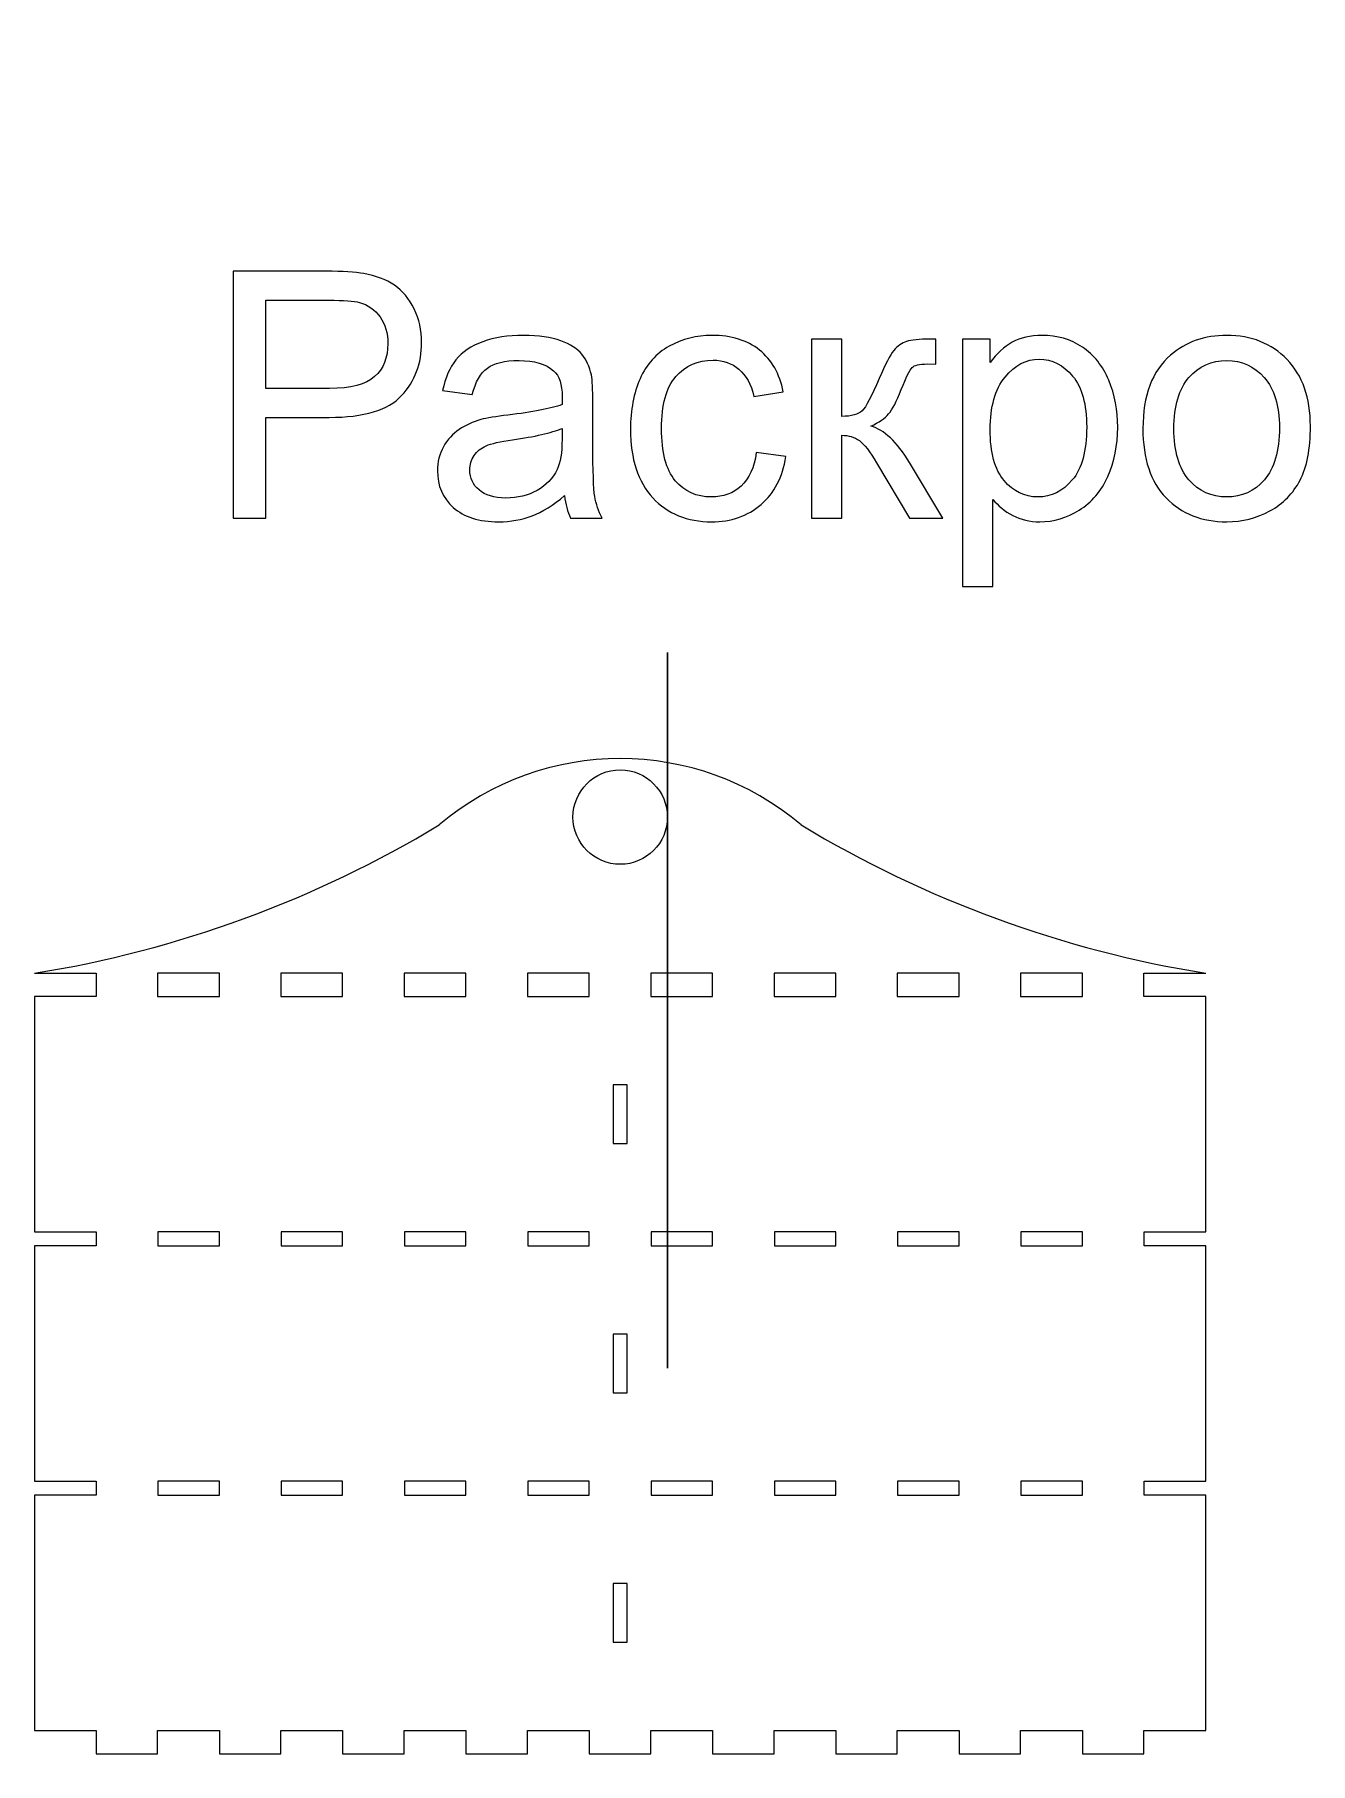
# Model space of a CAD drawing. Header units: centimetres. Extents: x -298 to 0, y -88 to 63.
# Drawn here: x -63.53 to -30.85, y 18.63 to 62.92 of the extents above; entities that cross this region are included whole.
import ezdxf

# ---------------------------------------------------------------- set-up
doc = ezdxf.new("R2010")
doc.units = ezdxf.units.CM
doc.header["$MEASUREMENT"] = 0
doc.layers.add('layer 1', color=7, linetype='Continuous')

msp = doc.modelspace()

# ---------------------------------------------------------------- linework, layer by layer
at = {"layer": 'layer 1', "lineweight": 15}
msp.add_open_spline([(-47.31915, 42.87031), (-47.31915, 43.53857), (-47.86088, 44.08031), (-48.52915, 44.08031), (-48.52915, 44.08031), (-49.19741, 44.08031), (-49.73915, 43.53858), (-49.73915, 42.87031), (-49.73915, 42.87031), (-49.73915, 42.20205), (-49.19742, 41.66031), (-48.52915, 41.66031), (-48.52915, 41.66031), (-47.86089, 41.66031), (-47.31915, 42.20204), (-47.31915, 42.8703), (-47.31915, 62.9181), (-47.31915, 2.77471), (-47.31915, 42.87031)], degree=3, knots=[0, 0, 0, 0, 0.2, 0.2, 0.2, 0.2, 0.4, 0.4, 0.4, 0.4, 0.6, 0.6, 0.6, 0.6, 1, 1, 1, 1.00001, 1.00001, 1.00001, 1.00001], dxfattribs=at)
at = {"layer": 'layer 1', "color": 250}
for points, knots in [([(-58.44427, 50.53291), (-58.44427, 50.53291), (-58.44427, 56.85387), (-58.44427, 56.85387), (-58.44427, 56.85387), (-58.44427, 56.85387), (-56.05773, 56.85387), (-56.05773, 56.85387), (-56.05773, 56.85387), (-55.63839, 56.85387), (-55.31764, 56.83327), (-55.09546, 56.79354), (-55.09546, 56.79354), (-54.785, 56.74204), (-54.52457, 56.64346), (-54.31417, 56.49927), (-54.31417, 56.49927), (-54.10377, 56.3536), (-53.93456, 56.15056), (-53.80655, 55.89013), (-53.80655, 55.89013), (-53.67854, 55.6297), (-53.61527, 55.34278), (-53.61527, 55.02938), (-53.61527, 55.02938), (-53.61527, 54.49381), (-53.78595, 54.03916), (-54.12878, 53.66837), (-54.12878, 53.66837), (-54.47013, 53.29612), (-55.08958, 53.11073), (-55.98416, 53.11073), (-55.98416, 53.11073), (-55.98416, 53.11073), (-57.6056, 53.11073), (-57.6056, 53.11073), (-57.6056, 53.11073), (-57.6056, 53.11073), (-57.6056, 50.53291), (-57.6056, 50.53291), (-57.6056, 50.53291), (-57.6056, 50.53291), (-58.44427, 50.53291), (-58.44427, 50.53291)], [0, 0, 0, 0, 0.08333333, 0.08333333, 0.08333333, 0.08333333, 0.16666667, 0.16666667, 0.16666667, 0.16666667, 0.25, 0.25, 0.25, 0.25, 0.33333333, 0.33333333, 0.33333333, 0.33333333, 0.41666667, 0.41666667, 0.41666667, 0.41666667, 0.5, 0.5, 0.5, 0.5, 0.58333333, 0.58333333, 0.58333333, 0.58333333, 0.66666667, 0.66666667, 0.66666667, 0.66666667, 0.75, 0.75, 0.75, 0.75, 0.83333333, 0.83333333, 0.83333333, 0.83333333, 1, 1, 1, 1]), ([(-57.6056, 53.85229), (-57.6056, 53.85229), (-55.97239, 53.85229), (-55.97239, 53.85229), (-55.97239, 53.85229), (-55.43093, 53.85229), (-55.04838, 53.95235), (-54.82032, 54.15392), (-54.82032, 54.15392), (-54.59373, 54.3555), (-54.48043, 54.638), (-54.48043, 55.00437), (-54.48043, 55.00437), (-54.48043, 55.26774), (-54.54664, 55.49433), (-54.68054, 55.68266), (-54.68054, 55.68266), (-54.81443, 55.871), (-54.99099, 55.99606), (-55.20876, 56.05639), (-55.20876, 56.05639), (-55.35001, 56.09317), (-55.61044, 56.1123), (-55.98858, 56.1123), (-55.98858, 56.1123), (-55.98858, 56.1123), (-57.6056, 56.1123), (-57.6056, 56.1123), (-57.6056, 56.1123), (-57.6056, 56.1123), (-57.6056, 53.85229), (-57.6056, 53.85229)], [0, 0, 0, 0, 0.11111111, 0.11111111, 0.11111111, 0.11111111, 0.22222222, 0.22222222, 0.22222222, 0.22222222, 0.33333333, 0.33333333, 0.33333333, 0.33333333, 0.44444444, 0.44444444, 0.44444444, 0.44444444, 0.55555556, 0.55555556, 0.55555556, 0.55555556, 0.66666667, 0.66666667, 0.66666667, 0.66666667, 0.77777778, 0.77777778, 0.77777778, 0.77777778, 1, 1, 1, 1]), ([(-49.95306, 51.10674), (-50.24145, 50.86102), (-50.51953, 50.68887), (-50.78585, 50.58735), (-50.78585, 50.58735), (-51.05216, 50.48583), (-51.33761, 50.4358), (-51.64365, 50.4358), (-51.64365, 50.4358), (-52.14685, 50.4358), (-52.53382, 50.55792), (-52.80455, 50.80364), (-52.80455, 50.80364), (-53.07528, 51.04789), (-53.21065, 51.36128), (-53.21065, 51.74237), (-53.21065, 51.74237), (-53.21065, 51.96601), (-53.15915, 52.17053), (-53.05763, 52.35592), (-53.05763, 52.35592), (-52.95463, 52.54131), (-52.82074, 52.68845), (-52.65594, 52.80027), (-52.65594, 52.80027), (-52.48968, 52.9121), (-52.30429, 52.99744), (-52.09683, 53.05482), (-52.09683, 53.05482), (-51.94381, 53.09454), (-51.7128, 53.1328), (-51.40529, 53.17106), (-51.40529, 53.17106), (-50.77849, 53.24462), (-50.31501, 53.33438), (-50.01927, 53.43737), (-50.01927, 53.43737), (-50.01633, 53.54331), (-50.01486, 53.61099), (-50.01486, 53.63895), (-50.01486, 53.63895), (-50.01486, 53.95382), (-50.08842, 54.17599), (-50.23556, 54.30547), (-50.23556, 54.30547), (-50.43419, 54.48056), (-50.72994, 54.56737), (-51.12132, 54.56737), (-51.12132, 54.56737), (-51.48769, 54.56737), (-51.75842, 54.50263), (-51.93204, 54.37463), (-51.93204, 54.37463), (-52.10713, 54.24662), (-52.23514, 54.02003), (-52.319, 53.69339), (-52.319, 53.69339), (-52.319, 53.69339), (-53.07822, 53.79933), (-53.07822, 53.79933), (-53.07822, 53.79933), (-53.00907, 54.1245), (-52.89578, 54.38787), (-52.73687, 54.58797), (-52.73687, 54.58797), (-52.57796, 54.78808), (-52.34843, 54.9411), (-52.04827, 55.04998), (-52.04827, 55.04998), (-51.74959, 55.15739), (-51.40088, 55.21183), (-51.00655, 55.21183), (-51.00655, 55.21183), (-50.61517, 55.21183), (-50.29589, 55.16622), (-50.05017, 55.07352), (-50.05017, 55.07352), (-49.80592, 54.98083), (-49.62495, 54.86606), (-49.51018, 54.72628), (-49.51018, 54.72628), (-49.39541, 54.5865), (-49.31449, 54.40994), (-49.26741, 54.19659), (-49.26741, 54.19659), (-49.24239, 54.06417), (-49.22915, 53.82581), (-49.22915, 53.48298), (-49.22915, 53.48298), (-49.22915, 53.48298), (-49.22915, 52.45303), (-49.22915, 52.45303), (-49.22915, 52.45303), (-49.22915, 51.73354), (-49.21297, 51.27889), (-49.1806, 51.08614), (-49.1806, 51.08614), (-49.1497, 50.89339), (-49.08496, 50.70947), (-48.99079, 50.53291), (-48.99079, 50.53291), (-48.99079, 50.53291), (-49.80298, 50.53291), (-49.80298, 50.53291), (-49.80298, 50.53291), (-49.88096, 50.69623), (-49.93099, 50.88751), (-49.95306, 51.10674)], [0, 0, 0, 0, 0.03571429, 0.03571429, 0.03571429, 0.03571429, 0.07142857, 0.07142857, 0.07142857, 0.07142857, 0.10714286, 0.10714286, 0.10714286, 0.10714286, 0.14285714, 0.14285714, 0.14285714, 0.14285714, 0.17857143, 0.17857143, 0.17857143, 0.17857143, 0.21428571, 0.21428571, 0.21428571, 0.21428571, 0.25, 0.25, 0.25, 0.25, 0.28571429, 0.28571429, 0.28571429, 0.28571429, 0.32142857, 0.32142857, 0.32142857, 0.32142857, 0.35714286, 0.35714286, 0.35714286, 0.35714286, 0.39285714, 0.39285714, 0.39285714, 0.39285714, 0.42857143, 0.42857143, 0.42857143, 0.42857143, 0.46428571, 0.46428571, 0.46428571, 0.46428571, 0.5, 0.5, 0.5, 0.5, 0.53571429, 0.53571429, 0.53571429, 0.53571429, 0.57142857, 0.57142857, 0.57142857, 0.57142857, 0.60714286, 0.60714286, 0.60714286, 0.60714286, 0.64285714, 0.64285714, 0.64285714, 0.64285714, 0.67857143, 0.67857143, 0.67857143, 0.67857143, 0.71428571, 0.71428571, 0.71428571, 0.71428571, 0.75, 0.75, 0.75, 0.75, 0.78571429, 0.78571429, 0.78571429, 0.78571429, 0.82142857, 0.82142857, 0.82142857, 0.82142857, 0.85714286, 0.85714286, 0.85714286, 0.85714286, 0.89285714, 0.89285714, 0.89285714, 0.89285714, 0.92857143, 0.92857143, 0.92857143, 0.92857143, 1, 1, 1, 1]), ([(-45.04314, 52.21026), (-45.04314, 52.21026), (-44.28392, 52.10432), (-44.28392, 52.10432), (-44.28392, 52.10432), (-44.36779, 51.58199), (-44.57966, 51.17442), (-44.92249, 50.87868), (-44.92249, 50.87868), (-45.26531, 50.58294), (-45.68759, 50.4358), (-46.18638, 50.4358), (-46.18638, 50.4358), (-46.81171, 50.4358), (-47.31492, 50.64032), (-47.69453, 51.04936), (-47.69453, 51.04936), (-48.07561, 51.45839), (-48.26541, 52.04399), (-48.26541, 52.80616), (-48.26541, 52.80616), (-48.26541, 53.30053), (-48.18302, 53.73164), (-48.0197, 54.10243), (-48.0197, 54.10243), (-47.85638, 54.47174), (-47.60772, 54.74982), (-47.27225, 54.93374), (-47.27225, 54.93374), (-46.93825, 55.11913), (-46.57482, 55.21183), (-46.1805, 55.21183), (-46.1805, 55.21183), (-45.68465, 55.21183), (-45.27709, 55.08676), (-44.96221, 54.83516), (-44.96221, 54.83516), (-44.64587, 54.58356), (-44.44283, 54.22602), (-44.35454, 53.76401), (-44.35454, 53.76401), (-44.35454, 53.76401), (-45.10494, 53.64925), (-45.10494, 53.64925), (-45.10494, 53.64925), (-45.17703, 53.95676), (-45.30357, 54.18776), (-45.48749, 54.34373), (-45.48749, 54.34373), (-45.66994, 54.49822), (-45.89064, 54.5762), (-46.1496, 54.5762), (-46.1496, 54.5762), (-46.54098, 54.5762), (-46.8588, 54.43642), (-47.10451, 54.15687), (-47.10451, 54.15687), (-47.34876, 53.87584), (-47.47088, 53.43443), (-47.47088, 52.82823), (-47.47088, 52.82823), (-47.47088, 52.2132), (-47.35317, 51.76738), (-47.11775, 51.48929), (-47.11775, 51.48929), (-46.88087, 51.21121), (-46.57335, 51.07143), (-46.19521, 51.07143), (-46.19521, 51.07143), (-45.88917, 51.07143), (-45.63463, 51.16412), (-45.43158, 51.35099), (-45.43158, 51.35099), (-45.22706, 51.53638), (-45.09758, 51.82329), (-45.04314, 52.21026)], [0, 0, 0, 0, 0.05, 0.05, 0.05, 0.05, 0.1, 0.1, 0.1, 0.1, 0.15, 0.15, 0.15, 0.15, 0.2, 0.2, 0.2, 0.2, 0.25, 0.25, 0.25, 0.25, 0.3, 0.3, 0.3, 0.3, 0.35, 0.35, 0.35, 0.35, 0.4, 0.4, 0.4, 0.4, 0.45, 0.45, 0.45, 0.45, 0.5, 0.5, 0.5, 0.5, 0.55, 0.55, 0.55, 0.55, 0.6, 0.6, 0.6, 0.6, 0.65, 0.65, 0.65, 0.65, 0.7, 0.7, 0.7, 0.7, 0.75, 0.75, 0.75, 0.75, 0.8, 0.8, 0.8, 0.8, 0.85, 0.85, 0.85, 0.85, 0.9, 0.9, 0.9, 0.9, 1, 1, 1, 1]), ([(-43.63064, 55.11472), (-43.63064, 55.11472), (-42.85376, 55.11472), (-42.85376, 55.11472), (-42.85376, 55.11472), (-42.85376, 55.11472), (-42.85376, 53.13721), (-42.85376, 53.13721), (-42.85376, 53.13721), (-42.60657, 53.13721), (-42.43295, 53.1843), (-42.3329, 53.27994), (-42.3329, 53.27994), (-42.23432, 53.3741), (-42.08866, 53.64925), (-41.89444, 54.10684), (-41.89444, 54.10684), (-41.74142, 54.46879), (-41.61782, 54.70715), (-41.52366, 54.82192), (-41.52366, 54.82192), (-41.42802, 54.93669), (-41.31914, 55.01467), (-41.19554, 55.05439), (-41.19554, 55.05439), (-41.07048, 55.09412), (-40.87184, 55.11472), (-40.59964, 55.11472), (-40.59964, 55.11472), (-40.59964, 55.11472), (-40.44368, 55.11472), (-40.44368, 55.11472), (-40.44368, 55.11472), (-40.44368, 55.11472), (-40.44368, 54.47468), (-40.44368, 54.47468), (-40.44368, 54.47468), (-40.44368, 54.47468), (-40.65997, 54.47909), (-40.65997, 54.47909), (-40.65997, 54.47909), (-40.86449, 54.47909), (-40.99544, 54.44819), (-41.05282, 54.38787), (-41.05282, 54.38787), (-41.11315, 54.3246), (-41.20584, 54.13627), (-41.32944, 53.82287), (-41.32944, 53.82287), (-41.44714, 53.52271), (-41.55455, 53.31525), (-41.65313, 53.20048), (-41.65313, 53.20048), (-41.75024, 53.08572), (-41.90179, 52.98125), (-42.10631, 52.88561), (-42.10631, 52.88561), (-41.77231, 52.79586), (-41.44273, 52.4854), (-41.11903, 51.95277), (-41.11903, 51.95277), (-41.11903, 51.95277), (-40.26712, 50.53291), (-40.26712, 50.53291), (-40.26712, 50.53291), (-40.26712, 50.53291), (-41.1205, 50.53291), (-41.1205, 50.53291), (-41.1205, 50.53291), (-41.1205, 50.53291), (-41.96065, 51.94836), (-41.96065, 51.94836), (-41.96065, 51.94836), (-42.12985, 52.23527), (-42.27699, 52.42361), (-42.40206, 52.51483), (-42.40206, 52.51483), (-42.52859, 52.60605), (-42.67867, 52.65167), (-42.85376, 52.65167), (-42.85376, 52.65167), (-42.85376, 52.65167), (-42.85376, 50.53291), (-42.85376, 50.53291), (-42.85376, 50.53291), (-42.85376, 50.53291), (-43.63064, 50.53291), (-43.63064, 50.53291), (-43.63064, 50.53291), (-43.63064, 50.53291), (-43.63064, 55.11472), (-43.63064, 55.11472)], [0, 0, 0, 0, 0.04166667, 0.04166667, 0.04166667, 0.04166667, 0.08333333, 0.08333333, 0.08333333, 0.08333333, 0.125, 0.125, 0.125, 0.125, 0.16666667, 0.16666667, 0.16666667, 0.16666667, 0.20833333, 0.20833333, 0.20833333, 0.20833333, 0.25, 0.25, 0.25, 0.25, 0.29166667, 0.29166667, 0.29166667, 0.29166667, 0.33333333, 0.33333333, 0.33333333, 0.33333333, 0.375, 0.375, 0.375, 0.375, 0.41666667, 0.41666667, 0.41666667, 0.41666667, 0.45833333, 0.45833333, 0.45833333, 0.45833333, 0.5, 0.5, 0.5, 0.5, 0.54166667, 0.54166667, 0.54166667, 0.54166667, 0.58333333, 0.58333333, 0.58333333, 0.58333333, 0.625, 0.625, 0.625, 0.625, 0.66666667, 0.66666667, 0.66666667, 0.66666667, 0.70833333, 0.70833333, 0.70833333, 0.70833333, 0.75, 0.75, 0.75, 0.75, 0.79166667, 0.79166667, 0.79166667, 0.79166667, 0.83333333, 0.83333333, 0.83333333, 0.83333333, 0.875, 0.875, 0.875, 0.875, 0.91666667, 0.91666667, 0.91666667, 0.91666667, 1, 1, 1, 1]), ([(-39.75949, 48.77611), (-39.75949, 48.77611), (-39.75949, 55.11472), (-39.75949, 55.11472), (-39.75949, 55.11472), (-39.75949, 55.11472), (-39.05324, 55.11472), (-39.05324, 55.11472), (-39.05324, 55.11472), (-39.05324, 55.11472), (-39.05324, 54.51293), (-39.05324, 54.51293), (-39.05324, 54.51293), (-38.88698, 54.74541), (-38.69864, 54.9205), (-38.48824, 55.03674), (-38.48824, 55.03674), (-38.27931, 55.15298), (-38.02476, 55.21183), (-37.72607, 55.21183), (-37.72607, 55.21183), (-37.33469, 55.21183), (-36.9904, 55.11178), (-36.69171, 54.9102), (-36.69171, 54.9102), (-36.39302, 54.7101), (-36.16791, 54.42612), (-36.01489, 54.06123), (-36.01489, 54.06123), (-35.86334, 53.69486), (-35.78682, 53.29465), (-35.78682, 52.85766), (-35.78682, 52.85766), (-35.78682, 52.39124), (-35.87069, 51.97043), (-36.03843, 51.59523), (-36.03843, 51.59523), (-36.20616, 51.22151), (-36.45041, 50.93459), (-36.77116, 50.73449), (-36.77116, 50.73449), (-37.09045, 50.53585), (-37.42739, 50.4358), (-37.78052, 50.4358), (-37.78052, 50.4358), (-38.03947, 50.4358), (-38.27195, 50.49024), (-38.47647, 50.59912), (-38.47647, 50.59912), (-38.68246, 50.708), (-38.85019, 50.84484), (-38.98261, 51.0111), (-38.98261, 51.0111), (-38.98261, 51.0111), (-38.98261, 48.77611), (-38.98261, 48.77611), (-38.98261, 48.77611), (-38.98261, 48.77611), (-39.75949, 48.77611), (-39.75949, 48.77611)], [0, 0, 0, 0, 0.0625, 0.0625, 0.0625, 0.0625, 0.125, 0.125, 0.125, 0.125, 0.1875, 0.1875, 0.1875, 0.1875, 0.25, 0.25, 0.25, 0.25, 0.3125, 0.3125, 0.3125, 0.3125, 0.375, 0.375, 0.375, 0.375, 0.4375, 0.4375, 0.4375, 0.4375, 0.5, 0.5, 0.5, 0.5, 0.5625, 0.5625, 0.5625, 0.5625, 0.625, 0.625, 0.625, 0.625, 0.6875, 0.6875, 0.6875, 0.6875, 0.75, 0.75, 0.75, 0.75, 0.8125, 0.8125, 0.8125, 0.8125, 0.875, 0.875, 0.875, 0.875, 1, 1, 1, 1]), ([(-35.1409, 52.82381), (-35.1409, 53.66985), (-34.90548, 54.29664), (-34.43318, 54.70421), (-34.43318, 54.70421), (-34.04033, 55.04262), (-33.55919, 55.21183), (-32.99272, 55.21183), (-32.99272, 55.21183), (-32.36445, 55.21183), (-31.84947, 55.00584), (-31.44926, 54.59386), (-31.44926, 54.59386), (-31.05052, 54.18335), (-30.85042, 53.61393), (-30.85042, 52.88855), (-30.85042, 52.88855), (-30.85042, 52.30001), (-30.9387, 51.838), (-31.11526, 51.50106), (-31.11526, 51.50106), (-31.29183, 51.16412), (-31.54932, 50.90222), (-31.88773, 50.71536), (-31.88773, 50.71536), (-32.22467, 50.5285), (-32.59398, 50.4358), (-32.99272, 50.4358), (-32.99272, 50.4358), (-33.63423, 50.4358), (-34.15215, 50.64032), (-34.54794, 51.05083), (-34.54794, 51.05083), (-34.94374, 51.46134), (-35.1409, 52.05282), (-35.1409, 52.82381)], [0, 0, 0, 0, 0.1, 0.1, 0.1, 0.1, 0.2, 0.2, 0.2, 0.2, 0.3, 0.3, 0.3, 0.3, 0.4, 0.4, 0.4, 0.4, 0.5, 0.5, 0.5, 0.5, 0.6, 0.6, 0.6, 0.6, 0.7, 0.7, 0.7, 0.7, 0.8, 0.8, 0.8, 0.8, 1, 1, 1, 1]), ([(-39.05324, 52.79586), (-39.05324, 52.20879), (-38.93406, 51.77474), (-38.69717, 51.49371), (-38.69717, 51.49371), (-38.45881, 51.21268), (-38.17043, 51.07143), (-37.83201, 51.07143), (-37.83201, 51.07143), (-37.48771, 51.07143), (-37.19344, 51.21709), (-36.9492, 51.50842), (-36.9492, 51.50842), (-36.70348, 51.79975), (-36.58136, 52.24999), (-36.58136, 52.8606), (-36.58136, 52.8606), (-36.58136, 53.44326), (-36.70054, 53.87878), (-36.94037, 54.16864), (-36.94037, 54.16864), (-37.1802, 54.45849), (-37.46564, 54.60269), (-37.79817, 54.60269), (-37.79817, 54.60269), (-38.12776, 54.60269), (-38.41908, 54.44819), (-38.67216, 54.14068), (-38.67216, 54.14068), (-38.9267, 53.8317), (-39.05324, 53.3844), (-39.05324, 52.79586)], [0, 0, 0, 0, 0.11111111, 0.11111111, 0.11111111, 0.11111111, 0.22222222, 0.22222222, 0.22222222, 0.22222222, 0.33333333, 0.33333333, 0.33333333, 0.33333333, 0.44444444, 0.44444444, 0.44444444, 0.44444444, 0.55555556, 0.55555556, 0.55555556, 0.55555556, 0.66666667, 0.66666667, 0.66666667, 0.66666667, 0.77777778, 0.77777778, 0.77777778, 0.77777778, 1, 1, 1, 1]), ([(-34.34637, 52.82234), (-34.34637, 52.23674), (-34.21836, 51.79828), (-33.96234, 51.50842), (-33.96234, 51.50842), (-33.70486, 51.21709), (-33.38263, 51.07143), (-32.99272, 51.07143), (-32.99272, 51.07143), (-32.60722, 51.07143), (-32.28647, 51.21709), (-32.02898, 51.50989), (-32.02898, 51.50989), (-31.77296, 51.80269), (-31.64495, 52.24851), (-31.64495, 52.84736), (-31.64495, 52.84736), (-31.64495, 53.41236), (-31.77443, 53.84052), (-32.03192, 54.13038), (-32.03192, 54.13038), (-32.28941, 54.42171), (-32.61016, 54.56737), (-32.99272, 54.56737), (-32.99272, 54.56737), (-33.38263, 54.56737), (-33.70486, 54.42318), (-33.96234, 54.13332), (-33.96234, 54.13332), (-34.21836, 53.84347), (-34.34637, 53.40647), (-34.34637, 52.82234)], [0, 0, 0, 0, 0.11111111, 0.11111111, 0.11111111, 0.11111111, 0.22222222, 0.22222222, 0.22222222, 0.22222222, 0.33333333, 0.33333333, 0.33333333, 0.33333333, 0.44444444, 0.44444444, 0.44444444, 0.44444444, 0.55555556, 0.55555556, 0.55555556, 0.55555556, 0.66666667, 0.66666667, 0.66666667, 0.66666667, 0.77777778, 0.77777778, 0.77777778, 0.77777778, 1, 1, 1, 1]), ([(-50.01486, 52.82823), (-50.29736, 52.71346), (-50.72111, 52.61635), (-51.28611, 52.5369), (-51.28611, 52.5369), (-51.60687, 52.49129), (-51.83346, 52.43979), (-51.96588, 52.38241), (-51.96588, 52.38241), (-52.0983, 52.32502), (-52.19982, 52.24116), (-52.27192, 52.13228), (-52.27192, 52.13228), (-52.34402, 52.02192), (-52.3808, 51.8998), (-52.3808, 51.76444), (-52.3808, 51.76444), (-52.3808, 51.55992), (-52.30282, 51.38777), (-52.14538, 51.25093), (-52.14538, 51.25093), (-51.98795, 51.1141), (-51.75842, 51.04494), (-51.45679, 51.04494), (-51.45679, 51.04494), (-51.1581, 51.04494), (-50.89179, 51.10968), (-50.65784, 51.24063), (-50.65784, 51.24063), (-50.42537, 51.37011), (-50.25322, 51.54815), (-50.14434, 51.77327), (-50.14434, 51.77327), (-50.06047, 51.94836), (-50.01927, 52.20584), (-50.01927, 52.54573), (-50.01927, 52.54573), (-50.01927, 52.54573), (-50.01486, 52.82823), (-50.01486, 52.82823)], [0, 0, 0, 0, 0.09090909, 0.09090909, 0.09090909, 0.09090909, 0.18181818, 0.18181818, 0.18181818, 0.18181818, 0.27272727, 0.27272727, 0.27272727, 0.27272727, 0.36363636, 0.36363636, 0.36363636, 0.36363636, 0.45454545, 0.45454545, 0.45454545, 0.45454545, 0.54545455, 0.54545455, 0.54545455, 0.54545455, 0.63636364, 0.63636364, 0.63636364, 0.63636364, 0.72727273, 0.72727273, 0.72727273, 0.72727273, 0.81818182, 0.81818182, 0.81818182, 0.81818182, 1, 1, 1, 1])]:
    msp.add_open_spline(points, degree=3, knots=knots, dxfattribs=at)
at = {"layer": 'layer 1', "lineweight": 15}
for points in [[(-43.89279, 42.67031), (-46.56814, 44.93698), (-50.49016, 44.93698), (-53.1655, 42.67031)], [(-63.52914, 38.87031), (-59.86231, 39.45852), (-56.34344, 40.74877), (-53.1655, 42.67031)], [(-43.89279, 42.67031), (-40.71485, 40.74877), (-37.19598, 39.45852), (-33.52915, 38.87031)], [(-63.52914, 38.87031), (-63.52914, 38.87031), (-61.95414, 38.87031), (-61.95414, 38.87031)], [(-61.95414, 38.87031), (-61.95414, 38.87031), (-61.95414, 38.27031), (-61.95414, 38.27031)], [(-58.79614, 38.87031), (-58.79614, 38.87031), (-60.37914, 38.87031), (-60.37914, 38.87031)], [(-60.37914, 38.87031), (-60.37914, 38.87031), (-60.37914, 38.27031), (-60.37914, 38.27031)], [(-58.79614, 38.27031), (-58.79614, 38.27031), (-58.79614, 38.87031), (-58.79614, 38.87031)], [(-55.63814, 38.87031), (-55.63814, 38.87031), (-57.22114, 38.87031), (-57.22114, 38.87031)], [(-57.22114, 38.87031), (-57.22114, 38.87031), (-57.22114, 38.27031), (-57.22114, 38.27031)], [(-55.63814, 38.27031), (-55.63814, 38.27031), (-55.63814, 38.87031), (-55.63814, 38.87031)], [(-52.48014, 38.87031), (-52.48014, 38.87031), (-54.06314, 38.87031), (-54.06314, 38.87031)], [(-54.06314, 38.87031), (-54.06314, 38.87031), (-54.06314, 38.27031), (-54.06314, 38.27031)], [(-52.48014, 38.27031), (-52.48014, 38.27031), (-52.48014, 38.87031), (-52.48014, 38.87031)], [(-49.32215, 38.87031), (-49.32215, 38.87031), (-50.90515, 38.87031), (-50.90515, 38.87031)], [(-50.90515, 38.87031), (-50.90515, 38.87031), (-50.90515, 38.27031), (-50.90515, 38.27031)], [(-49.32215, 38.27031), (-49.32215, 38.27031), (-49.32215, 38.87031), (-49.32215, 38.87031)], [(-47.74715, 38.87031), (-47.74715, 38.87031), (-47.74715, 38.27031), (-47.74715, 38.27031)], [(-46.16415, 38.87031), (-46.16415, 38.87031), (-47.74715, 38.87031), (-47.74715, 38.87031)], [(-46.16415, 38.27031), (-46.16415, 38.27031), (-46.16415, 38.87031), (-46.16415, 38.87031)], [(-44.58915, 38.87031), (-44.58915, 38.87031), (-44.58915, 38.27031), (-44.58915, 38.27031)], [(-43.00615, 38.87031), (-43.00615, 38.87031), (-44.58915, 38.87031), (-44.58915, 38.87031)], [(-43.00615, 38.27031), (-43.00615, 38.27031), (-43.00615, 38.87031), (-43.00615, 38.87031)], [(-39.84815, 38.87031), (-39.84815, 38.87031), (-41.43115, 38.87031), (-41.43115, 38.87031)], [(-41.43115, 38.87031), (-41.43115, 38.87031), (-41.43115, 38.27031), (-41.43115, 38.27031)], [(-39.84815, 38.27031), (-39.84815, 38.27031), (-39.84815, 38.87031), (-39.84815, 38.87031)], [(-36.69015, 38.87031), (-36.69015, 38.87031), (-38.27315, 38.87031), (-38.27315, 38.87031)], [(-38.27315, 38.87031), (-38.27315, 38.87031), (-38.27315, 38.27031), (-38.27315, 38.27031)], [(-36.69015, 38.27031), (-36.69015, 38.27031), (-36.69015, 38.87031), (-36.69015, 38.87031)], [(-35.11515, 38.27031), (-35.11515, 38.27031), (-35.11515, 38.87031), (-35.11515, 38.87031)], [(-35.11515, 38.87031), (-35.11515, 38.87031), (-33.52915, 38.87031), (-33.52915, 38.87031)], [(-61.95414, 38.27031), (-61.95414, 38.27031), (-63.52914, 38.27031), (-63.52914, 38.27031)], [(-63.52914, 38.27031), (-63.52914, 38.27031), (-63.52914, 32.24382), (-63.52914, 32.24382)], [(-60.37914, 38.27031), (-60.37914, 38.27031), (-58.79614, 38.27031), (-58.79614, 38.27031)], [(-57.22114, 38.27031), (-57.22114, 38.27031), (-55.63814, 38.27031), (-55.63814, 38.27031)], [(-54.06314, 38.27031), (-54.06314, 38.27031), (-52.48014, 38.27031), (-52.48014, 38.27031)], [(-50.90515, 38.27031), (-50.90515, 38.27031), (-49.32215, 38.27031), (-49.32215, 38.27031)], [(-47.74715, 38.27031), (-47.74715, 38.27031), (-46.16415, 38.27031), (-46.16415, 38.27031)], [(-44.58915, 38.27031), (-44.58915, 38.27031), (-43.00615, 38.27031), (-43.00615, 38.27031)], [(-41.43115, 38.27031), (-41.43115, 38.27031), (-39.84815, 38.27031), (-39.84815, 38.27031)], [(-38.27315, 38.27031), (-38.27315, 38.27031), (-36.69015, 38.27031), (-36.69015, 38.27031)], [(-33.52915, 38.27031), (-33.52915, 38.27031), (-35.11515, 38.27031), (-35.11515, 38.27031)], [(-33.52915, 32.24382), (-33.52915, 32.24382), (-33.52915, 38.27031), (-33.52915, 38.27031)], [(-48.70915, 36.00706), (-48.70915, 36.00706), (-48.70915, 34.50706), (-48.70915, 34.50706)], [(-48.34915, 36.00706), (-48.34915, 36.00706), (-48.70915, 36.00706), (-48.70915, 36.00706)], [(-48.34915, 34.50706), (-48.34915, 34.50706), (-48.34915, 36.00706), (-48.34915, 36.00706)], [(-48.70915, 34.50706), (-48.70915, 34.50706), (-48.34915, 34.50706), (-48.34915, 34.50706)], [(-63.52914, 32.24382), (-63.52914, 32.24382), (-61.95414, 32.24382), (-61.95414, 32.24382)], [(-61.95414, 32.24382), (-61.95414, 32.24382), (-61.95414, 31.88382), (-61.95414, 31.88382)], [(-60.37114, 32.24382), (-60.37114, 32.24382), (-60.37114, 31.88382), (-60.37114, 31.88382)], [(-58.79614, 32.24382), (-58.79614, 32.24382), (-60.37114, 32.24382), (-60.37114, 32.24382)], [(-58.79614, 31.88382), (-58.79614, 31.88382), (-58.79614, 32.24382), (-58.79614, 32.24382)], [(-57.21314, 32.24382), (-57.21314, 32.24382), (-57.21314, 31.88382), (-57.21314, 31.88382)], [(-55.63814, 32.24382), (-55.63814, 32.24382), (-57.21314, 32.24382), (-57.21314, 32.24382)], [(-55.63814, 31.88382), (-55.63814, 31.88382), (-55.63814, 32.24382), (-55.63814, 32.24382)], [(-54.05514, 32.24382), (-54.05514, 32.24382), (-54.05514, 31.88382), (-54.05514, 31.88382)], [(-52.48014, 32.24382), (-52.48014, 32.24382), (-54.05514, 32.24382), (-54.05514, 32.24382)], [(-52.48014, 31.88382), (-52.48014, 31.88382), (-52.48014, 32.24382), (-52.48014, 32.24382)], [(-50.89715, 32.24382), (-50.89715, 32.24382), (-50.89715, 31.88382), (-50.89715, 31.88382)], [(-49.32215, 32.24382), (-49.32215, 32.24382), (-50.89715, 32.24382), (-50.89715, 32.24382)], [(-49.32215, 31.88382), (-49.32215, 31.88382), (-49.32215, 32.24382), (-49.32215, 32.24382)], [(-47.73915, 32.24382), (-47.73915, 32.24382), (-47.73915, 31.88382), (-47.73915, 31.88382)], [(-46.16415, 32.24382), (-46.16415, 32.24382), (-47.73915, 32.24382), (-47.73915, 32.24382)], [(-46.16415, 31.88382), (-46.16415, 31.88382), (-46.16415, 32.24382), (-46.16415, 32.24382)], [(-44.58115, 32.24382), (-44.58115, 32.24382), (-44.58115, 31.88382), (-44.58115, 31.88382)], [(-43.00615, 32.24382), (-43.00615, 32.24382), (-44.58115, 32.24382), (-44.58115, 32.24382)], [(-43.00615, 31.88382), (-43.00615, 31.88382), (-43.00615, 32.24382), (-43.00615, 32.24382)], [(-41.42315, 32.24382), (-41.42315, 32.24382), (-41.42315, 31.88382), (-41.42315, 31.88382)], [(-39.84815, 32.24382), (-39.84815, 32.24382), (-41.42315, 32.24382), (-41.42315, 32.24382)], [(-39.84815, 31.88382), (-39.84815, 31.88382), (-39.84815, 32.24382), (-39.84815, 32.24382)], [(-38.26515, 32.24382), (-38.26515, 32.24382), (-38.26515, 31.88382), (-38.26515, 31.88382)], [(-36.69015, 32.24382), (-36.69015, 32.24382), (-38.26515, 32.24382), (-38.26515, 32.24382)], [(-36.69015, 31.88382), (-36.69015, 31.88382), (-36.69015, 32.24382), (-36.69015, 32.24382)], [(-35.10715, 31.88382), (-35.10715, 31.88382), (-35.10715, 32.24382), (-35.10715, 32.24382)], [(-35.10715, 32.24382), (-35.10715, 32.24382), (-33.52915, 32.24382), (-33.52915, 32.24382)], [(-61.95414, 31.88382), (-61.95414, 31.88382), (-63.52914, 31.88382), (-63.52914, 31.88382)], [(-63.52914, 31.88382), (-63.52914, 31.88382), (-63.52914, 25.85682), (-63.52914, 25.85682)], [(-60.37114, 31.88382), (-60.37114, 31.88382), (-58.79614, 31.88382), (-58.79614, 31.88382)], [(-57.21314, 31.88382), (-57.21314, 31.88382), (-55.63814, 31.88382), (-55.63814, 31.88382)], [(-54.05514, 31.88382), (-54.05514, 31.88382), (-52.48014, 31.88382), (-52.48014, 31.88382)], [(-50.89715, 31.88382), (-50.89715, 31.88382), (-49.32215, 31.88382), (-49.32215, 31.88382)], [(-47.73915, 31.88382), (-47.73915, 31.88382), (-46.16415, 31.88382), (-46.16415, 31.88382)], [(-44.58115, 31.88382), (-44.58115, 31.88382), (-43.00615, 31.88382), (-43.00615, 31.88382)], [(-41.42315, 31.88382), (-41.42315, 31.88382), (-39.84815, 31.88382), (-39.84815, 31.88382)], [(-38.26515, 31.88382), (-38.26515, 31.88382), (-36.69015, 31.88382), (-36.69015, 31.88382)], [(-33.52915, 31.88382), (-33.52915, 31.88382), (-35.10715, 31.88382), (-35.10715, 31.88382)], [(-33.52915, 25.85682), (-33.52915, 25.85682), (-33.52915, 31.88382), (-33.52915, 31.88382)], [(-48.70915, 29.62032), (-48.70915, 29.62032), (-48.70915, 28.12032), (-48.70915, 28.12032)], [(-48.34915, 29.62032), (-48.34915, 29.62032), (-48.70915, 29.62032), (-48.70915, 29.62032)], [(-48.34915, 28.12032), (-48.34915, 28.12032), (-48.34915, 29.62032), (-48.34915, 29.62032)], [(-48.70915, 28.12032), (-48.70915, 28.12032), (-48.34915, 28.12032), (-48.34915, 28.12032)], [(-63.52914, 25.85682), (-63.52914, 25.85682), (-61.95414, 25.85682), (-61.95414, 25.85682)], [(-61.95414, 25.85682), (-61.95414, 25.85682), (-61.95414, 25.49682), (-61.95414, 25.49682)], [(-60.37114, 25.85682), (-60.37114, 25.85682), (-60.37114, 25.49682), (-60.37114, 25.49682)], [(-58.79614, 25.85682), (-58.79614, 25.85682), (-60.37114, 25.85682), (-60.37114, 25.85682)], [(-58.79614, 25.49682), (-58.79614, 25.49682), (-58.79614, 25.85682), (-58.79614, 25.85682)], [(-57.21314, 25.85682), (-57.21314, 25.85682), (-57.21314, 25.49682), (-57.21314, 25.49682)], [(-55.63814, 25.85682), (-55.63814, 25.85682), (-57.21314, 25.85682), (-57.21314, 25.85682)], [(-55.63814, 25.49682), (-55.63814, 25.49682), (-55.63814, 25.85682), (-55.63814, 25.85682)], [(-54.05514, 25.85682), (-54.05514, 25.85682), (-54.05514, 25.49682), (-54.05514, 25.49682)], [(-52.48014, 25.85682), (-52.48014, 25.85682), (-54.05514, 25.85682), (-54.05514, 25.85682)], [(-52.48014, 25.49682), (-52.48014, 25.49682), (-52.48014, 25.85682), (-52.48014, 25.85682)], [(-50.89715, 25.85682), (-50.89715, 25.85682), (-50.89715, 25.49682), (-50.89715, 25.49682)], [(-49.32215, 25.85682), (-49.32215, 25.85682), (-50.89715, 25.85682), (-50.89715, 25.85682)], [(-49.32215, 25.49682), (-49.32215, 25.49682), (-49.32215, 25.85682), (-49.32215, 25.85682)], [(-47.73915, 25.85682), (-47.73915, 25.85682), (-47.73915, 25.49682), (-47.73915, 25.49682)], [(-46.16415, 25.85682), (-46.16415, 25.85682), (-47.73915, 25.85682), (-47.73915, 25.85682)], [(-46.16415, 25.49682), (-46.16415, 25.49682), (-46.16415, 25.85682), (-46.16415, 25.85682)], [(-44.58115, 25.85682), (-44.58115, 25.85682), (-44.58115, 25.49682), (-44.58115, 25.49682)], [(-43.00615, 25.85682), (-43.00615, 25.85682), (-44.58115, 25.85682), (-44.58115, 25.85682)], [(-43.00615, 25.49682), (-43.00615, 25.49682), (-43.00615, 25.85682), (-43.00615, 25.85682)], [(-41.42315, 25.85682), (-41.42315, 25.85682), (-41.42315, 25.49682), (-41.42315, 25.49682)], [(-39.84815, 25.85682), (-39.84815, 25.85682), (-41.42315, 25.85682), (-41.42315, 25.85682)], [(-39.84815, 25.49682), (-39.84815, 25.49682), (-39.84815, 25.85682), (-39.84815, 25.85682)], [(-38.26515, 25.85682), (-38.26515, 25.85682), (-38.26515, 25.49682), (-38.26515, 25.49682)], [(-36.69015, 25.85682), (-36.69015, 25.85682), (-38.26515, 25.85682), (-38.26515, 25.85682)], [(-36.69015, 25.49682), (-36.69015, 25.49682), (-36.69015, 25.85682), (-36.69015, 25.85682)], [(-35.10715, 25.49682), (-35.10715, 25.49682), (-35.10715, 25.85682), (-35.10715, 25.85682)], [(-35.10715, 25.85682), (-35.10715, 25.85682), (-33.52915, 25.85682), (-33.52915, 25.85682)], [(-61.95414, 25.49682), (-61.95414, 25.49682), (-63.52914, 25.49682), (-63.52914, 25.49682)], [(-63.52914, 25.49682), (-63.52914, 25.49682), (-63.52914, 19.47032), (-63.52914, 19.47032)], [(-60.37114, 25.49682), (-60.37114, 25.49682), (-58.79614, 25.49682), (-58.79614, 25.49682)], [(-57.21314, 25.49682), (-57.21314, 25.49682), (-55.63814, 25.49682), (-55.63814, 25.49682)], [(-54.05514, 25.49682), (-54.05514, 25.49682), (-52.48014, 25.49682), (-52.48014, 25.49682)], [(-50.89715, 25.49682), (-50.89715, 25.49682), (-49.32215, 25.49682), (-49.32215, 25.49682)], [(-47.73915, 25.49682), (-47.73915, 25.49682), (-46.16415, 25.49682), (-46.16415, 25.49682)], [(-44.58115, 25.49682), (-44.58115, 25.49682), (-43.00615, 25.49682), (-43.00615, 25.49682)], [(-41.42315, 25.49682), (-41.42315, 25.49682), (-39.84815, 25.49682), (-39.84815, 25.49682)], [(-38.26515, 25.49682), (-38.26515, 25.49682), (-36.69015, 25.49682), (-36.69015, 25.49682)], [(-33.52915, 25.49682), (-33.52915, 25.49682), (-35.10715, 25.49682), (-35.10715, 25.49682)], [(-33.52915, 19.47032), (-33.52915, 19.47032), (-33.52915, 25.49682), (-33.52915, 25.49682)], [(-48.70915, 23.23357), (-48.70915, 23.23357), (-48.70915, 21.73357), (-48.70915, 21.73357)], [(-48.34915, 23.23357), (-48.34915, 23.23357), (-48.70915, 23.23357), (-48.70915, 23.23357)], [(-48.34915, 21.73357), (-48.34915, 21.73357), (-48.34915, 23.23357), (-48.34915, 23.23357)], [(-48.70915, 21.73357), (-48.70915, 21.73357), (-48.34915, 21.73357), (-48.34915, 21.73357)], [(-63.52914, 19.47032), (-63.52914, 19.47032), (-61.95414, 19.47032), (-61.95414, 19.47032)], [(-61.95414, 19.47032), (-61.95414, 19.47032), (-61.95414, 18.87032), (-61.95414, 18.87032)], [(-60.37914, 18.87032), (-60.37914, 18.87032), (-60.37914, 19.47032), (-60.37914, 19.47032)], [(-60.37914, 19.47032), (-60.37914, 19.47032), (-58.79614, 19.47032), (-58.79614, 19.47032)], [(-58.79614, 19.47032), (-58.79614, 19.47032), (-58.79614, 18.87032), (-58.79614, 18.87032)], [(-57.22114, 18.87032), (-57.22114, 18.87032), (-57.22114, 19.47032), (-57.22114, 19.47032)], [(-57.22114, 19.47032), (-57.22114, 19.47032), (-55.63814, 19.47032), (-55.63814, 19.47032)], [(-55.63814, 19.47032), (-55.63814, 19.47032), (-55.63814, 18.87032), (-55.63814, 18.87032)], [(-54.06314, 18.87032), (-54.06314, 18.87032), (-54.06314, 19.47032), (-54.06314, 19.47032)], [(-54.06314, 19.47032), (-54.06314, 19.47032), (-52.48014, 19.47032), (-52.48014, 19.47032)], [(-52.48014, 19.47032), (-52.48014, 19.47032), (-52.48014, 18.87032), (-52.48014, 18.87032)], [(-50.90515, 18.87032), (-50.90515, 18.87032), (-50.90515, 19.47032), (-50.90515, 19.47032)], [(-50.90515, 19.47032), (-50.90515, 19.47032), (-49.32215, 19.47032), (-49.32215, 19.47032)], [(-49.32215, 19.47032), (-49.32215, 19.47032), (-49.32215, 18.87032), (-49.32215, 18.87032)], [(-47.74715, 18.87032), (-47.74715, 18.87032), (-47.74715, 19.47032), (-47.74715, 19.47032)], [(-47.74715, 19.47032), (-47.74715, 19.47032), (-46.16415, 19.47032), (-46.16415, 19.47032)], [(-46.16415, 19.47032), (-46.16415, 19.47032), (-46.16415, 18.87032), (-46.16415, 18.87032)], [(-44.58915, 18.87032), (-44.58915, 18.87032), (-44.58915, 19.47032), (-44.58915, 19.47032)], [(-44.58915, 19.47032), (-44.58915, 19.47032), (-43.00615, 19.47032), (-43.00615, 19.47032)], [(-43.00615, 19.47032), (-43.00615, 19.47032), (-43.00615, 18.87032), (-43.00615, 18.87032)], [(-41.43115, 18.87032), (-41.43115, 18.87032), (-41.43115, 19.47032), (-41.43115, 19.47032)], [(-41.43115, 19.47032), (-41.43115, 19.47032), (-39.84815, 19.47032), (-39.84815, 19.47032)], [(-39.84815, 19.47032), (-39.84815, 19.47032), (-39.84815, 18.87032), (-39.84815, 18.87032)], [(-38.27315, 18.87032), (-38.27315, 18.87032), (-38.27315, 19.47032), (-38.27315, 19.47032)], [(-38.27315, 19.47032), (-38.27315, 19.47032), (-36.69015, 19.47032), (-36.69015, 19.47032)], [(-36.69015, 19.47032), (-36.69015, 19.47032), (-36.69015, 18.87032), (-36.69015, 18.87032)], [(-35.11515, 18.87032), (-35.11515, 18.87032), (-35.11515, 19.47032), (-35.11515, 19.47032)], [(-35.11515, 19.47032), (-35.11515, 19.47032), (-33.52915, 19.47032), (-33.52915, 19.47032)], [(-61.95414, 18.87032), (-61.95414, 18.87032), (-60.37914, 18.87032), (-60.37914, 18.87032)], [(-58.79614, 18.87032), (-58.79614, 18.87032), (-57.22114, 18.87032), (-57.22114, 18.87032)], [(-55.63814, 18.87032), (-55.63814, 18.87032), (-54.06314, 18.87032), (-54.06314, 18.87032)], [(-52.48014, 18.87032), (-52.48014, 18.87032), (-50.90515, 18.87032), (-50.90515, 18.87032)], [(-49.32215, 18.87032), (-49.32215, 18.87032), (-47.74715, 18.87032), (-47.74715, 18.87032)], [(-46.16415, 18.87032), (-46.16415, 18.87032), (-44.58915, 18.87032), (-44.58915, 18.87032)], [(-43.00615, 18.87032), (-43.00615, 18.87032), (-41.43115, 18.87032), (-41.43115, 18.87032)], [(-39.84815, 18.87032), (-39.84815, 18.87032), (-38.27315, 18.87032), (-38.27315, 18.87032)], [(-36.69015, 18.87032), (-36.69015, 18.87032), (-35.11515, 18.87032), (-35.11515, 18.87032)]]:
    msp.add_open_spline(points, degree=3, dxfattribs=at)

doc.saveas('drawing.dxf')
